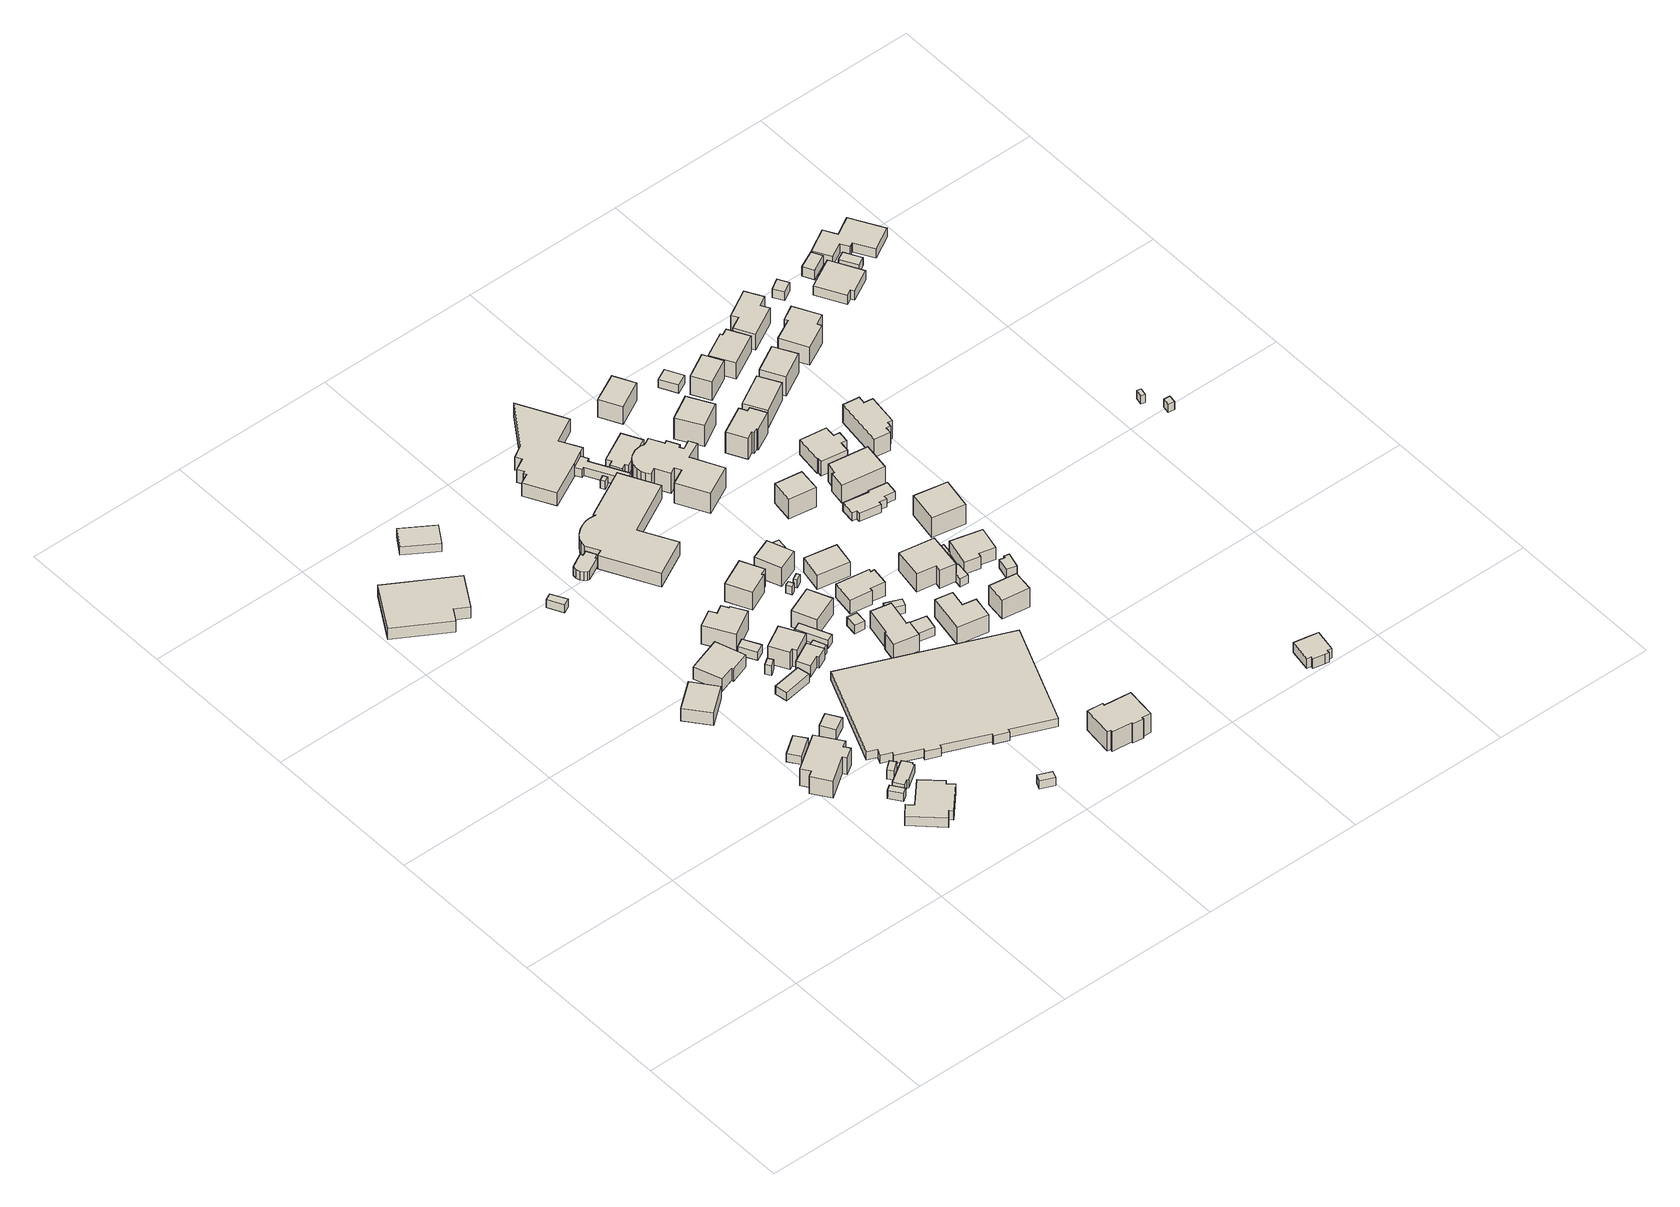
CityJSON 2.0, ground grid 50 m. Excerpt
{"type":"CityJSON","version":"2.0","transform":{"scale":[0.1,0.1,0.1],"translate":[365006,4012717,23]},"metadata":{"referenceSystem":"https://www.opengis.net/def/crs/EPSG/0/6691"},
"CityObjects":{
"building1":{"type":"Building","attributes":{"枝番":1,"利根川水系渡良瀬川洪水浸水想定区域（想定最大規模）.規模":"L2","利根川水系渡良瀬川洪水浸水想定区域（想定最大規模）.浸水ランク":"2","利根川水系渡良瀬川洪水浸水想定区域（想定最大規模）.浸水深":0.5,"usage":"451","measuredHeight":6.1,"BuildingDetails.prefecture":"10","BuildingDetails.city":"10207","BuildingDetails.surveyYear":2016},"geometry":[{"type":"Solid","lod":"1","boundaries":[[[[0,1,2,3,4,5]],[[4,6,7,5]],[[3,8,6,4]],[[2,9,8,3]],[[1,10,9,2]],[[0,11,10,1]],[[5,7,11,0]],[[6,8,9,10,11,7]]]]}]},
"building2":{"type":"Building","attributes":{"枝番":1,"usage":"411","measuredHeight":7.8,"BuildingDetails.prefecture":"10","BuildingDetails.city":"10207","BuildingDetails.surveyYear":2016},"geometry":[{"type":"Solid","lod":"1","boundaries":[[[[12,13,14,15,16,17,18,19,20,21]],[[20,22,23,21]],[[19,24,22,20]],[[18,25,24,19]],[[17,26,25,18]],[[16,27,26,17]],[[15,28,27,16]],[[14,29,28,15]],[[13,30,29,14]],[[12,31,30,13]],[[21,23,31,12]],[[22,24,25,26,27,28,29,30,31,23]]]]}]},
"building3":{"type":"Building","attributes":{"枝番":1,"usage":"411","BuildingDetails.prefecture":"10","BuildingDetails.city":"10207","BuildingDetails.surveyYear":2016},"geometry":[{"type":"Solid","lod":"1","boundaries":[[[[32,33,34,35]],[[34,36,37,35]],[[33,38,36,34]],[[32,39,38,33]],[[35,37,39,32]],[[36,38,39,37]]]]}]},
"building4":{"type":"Building","attributes":{"枝番":1,"usage":"411","measuredHeight":6.7,"BuildingDetails.prefecture":"10","BuildingDetails.city":"10207","BuildingDetails.surveyYear":2016},"geometry":[{"type":"Solid","lod":"1","boundaries":[[[[40,41,42,43]],[[42,44,45,43]],[[41,46,44,42]],[[40,47,46,41]],[[43,45,47,40]],[[44,46,47,45]]]]}]},
"building5":{"type":"Building","attributes":{"枝番":1,"BuildingDetails.prefecture":"10","BuildingDetails.city":"10207"},"geometry":[{"type":"Solid","lod":"1","boundaries":[[[[48,49,50,51]],[[50,52,53,51]],[[49,54,52,50]],[[48,55,54,49]],[[51,53,55,48]],[[52,54,55,53]]]]}]},
"building6":{"type":"Building","attributes":{"枝番":1,"usage":"411","measuredHeight":4.8,"BuildingDetails.prefecture":"10","BuildingDetails.city":"10207","BuildingDetails.surveyYear":2016},"geometry":[{"type":"Solid","lod":"1","boundaries":[[[[56,57,58,59,60,61,62,63,64,65]],[[64,66,67,65]],[[63,68,66,64]],[[62,69,68,63]],[[61,70,69,62]],[[60,71,70,61]],[[59,72,71,60]],[[58,73,72,59]],[[57,74,73,58]],[[56,75,74,57]],[[65,67,75,56]],[[66,68,69,70,71,72,73,74,75,67]]]]}]},
"building7":{"type":"Building","attributes":{"枝番":1,"measuredHeight":3.7,"BuildingDetails.prefecture":"10","BuildingDetails.city":"10207"},"geometry":[{"type":"Solid","lod":"1","boundaries":[[[[76,77,78,79,80,81,82,83]],[[82,84,85,83]],[[81,86,84,82]],[[80,87,86,81]],[[79,88,87,80]],[[78,89,88,79]],[[77,90,89,78]],[[76,91,90,77]],[[83,85,91,76]],[[84,86,87,88,89,90,91,85]]]]}]},
"building8":{"type":"Building","attributes":{"枝番":1,"measuredHeight":3.4,"BuildingDetails.prefecture":"10","BuildingDetails.city":"10207"},"geometry":[{"type":"Solid","lod":"1","boundaries":[[[[92,93,94,95]],[[94,96,97,95]],[[93,98,96,94]],[[92,99,98,93]],[[95,97,99,92]],[[96,98,99,97]]]]}]},
"building9":{"type":"Building","attributes":{"枝番":1,"usage":"422","BuildingDetails.prefecture":"10","BuildingDetails.city":"10207","BuildingDetails.surveyYear":2016},"geometry":[{"type":"Solid","lod":"1","boundaries":[[[[100,101,102,103]],[[102,104,105,103]],[[101,106,104,102]],[[100,107,106,101]],[[103,105,107,100]],[[104,106,107,105]]]]}]},
"building10":{"type":"Building","attributes":{"枝番":1,"利根川水系渡良瀬川洪水浸水想定区域（想定最大規模）.規模":"L2","利根川水系渡良瀬川洪水浸水想定区域（想定最大規模）.浸水ランク":"1","利根川水系渡良瀬川洪水浸水想定区域（想定最大規模）.浸水深":0.2,"measuredHeight":3.6,"BuildingDetails.prefecture":"10","BuildingDetails.city":"10207"},"geometry":[{"type":"Solid","lod":"1","boundaries":[[[[108,109,110,111]],[[110,112,113,111]],[[109,114,112,110]],[[108,115,114,109]],[[111,113,115,108]],[[112,114,115,113]]]]}]},
"building11":{"type":"Building","attributes":{"枝番":1,"usage":"411","measuredHeight":5.2,"BuildingDetails.prefecture":"10","BuildingDetails.city":"10207","BuildingDetails.surveyYear":2016},"geometry":[{"type":"Solid","lod":"1","boundaries":[[[[116,117,118,119]],[[118,120,121,119]],[[117,122,120,118]],[[116,123,122,117]],[[119,121,123,116]],[[120,122,123,121]]]]}]},
"building12":{"type":"Building","attributes":{"枝番":1,"usage":"411","measuredHeight":5.4,"BuildingDetails.prefecture":"10","BuildingDetails.city":"10207","BuildingDetails.surveyYear":2016},"geometry":[{"type":"Solid","lod":"1","boundaries":[[[[124,125,126,127,128,129]],[[128,130,131,129]],[[127,132,130,128]],[[126,133,132,127]],[[125,134,133,126]],[[124,135,134,125]],[[129,131,135,124]],[[130,132,133,134,135,131]]]]}]},
"building13":{"type":"Building","attributes":{"枝番":1,"usage":"411","measuredHeight":3.6,"BuildingDetails.prefecture":"10","BuildingDetails.city":"10207","BuildingDetails.surveyYear":2016},"geometry":[{"type":"Solid","lod":"1","boundaries":[[[[136,137,138,139]],[[138,140,141,139]],[[137,142,140,138]],[[136,143,142,137]],[[139,141,143,136]],[[140,142,143,141]]]]}]},
"building14":{"type":"Building","attributes":{"枝番":1,"measuredHeight":4.2,"BuildingDetails.prefecture":"10","BuildingDetails.city":"10207"},"geometry":[{"type":"Solid","lod":"1","boundaries":[[[[144,145,146,147]],[[146,148,149,147]],[[145,150,148,146]],[[144,151,150,145]],[[147,149,151,144]],[[148,150,151,149]]]]}]},
"building15":{"type":"Building","attributes":{"枝番":1,"measuredHeight":6.1,"BuildingDetails.prefecture":"10","BuildingDetails.city":"10207"},"geometry":[{"type":"Solid","lod":"1","boundaries":[[[[152,153,154,155]],[[154,156,157,155]],[[153,158,156,154]],[[152,159,158,153]],[[155,157,159,152]],[[156,158,159,157]]]]}]},
"building16":{"type":"Building","attributes":{"枝番":1,"usage":"411","measuredHeight":7.4,"BuildingDetails.prefecture":"10","BuildingDetails.city":"10207","BuildingDetails.surveyYear":2016},"geometry":[{"type":"Solid","lod":"1","boundaries":[[[[160,161,162,163,164,165,166,167]],[[166,168,169,167]],[[165,170,168,166]],[[164,171,170,165]],[[163,172,171,164]],[[162,173,172,163]],[[161,174,173,162]],[[160,175,174,161]],[[167,169,175,160]],[[168,170,171,172,173,174,175,169]]]]}]},
"building17":{"type":"Building","attributes":{"枝番":1,"usage":"422","measuredHeight":3.5,"BuildingDetails.prefecture":"10","BuildingDetails.city":"10207","BuildingDetails.surveyYear":2016},"geometry":[{"type":"Solid","lod":"1","boundaries":[[[[176,177,178,179,180,181,182,183,184,185,186,187]],[[186,188,189,187]],[[185,190,188,186]],[[184,191,190,185]],[[183,192,191,184]],[[182,193,192,183]],[[181,194,193,182]],[[180,195,194,181]],[[179,196,195,180]],[[178,197,196,179]],[[177,198,197,178]],[[176,199,198,177]],[[187,189,199,176]],[[188,190,191,192,193,194,195,196,197,198,199,189]]]]}]},
"building18":{"type":"Building","attributes":{"枝番":1,"BuildingDetails.prefecture":"10","BuildingDetails.city":"10207"},"geometry":[{"type":"Solid","lod":"1","boundaries":[[[[200,201,202,203]],[[202,204,205,203]],[[201,206,204,202]],[[200,207,206,201]],[[203,205,207,200]],[[204,206,207,205]]]]}]},
"building19":{"type":"Building","attributes":{"枝番":1,"usage":"411","measuredHeight":7.6,"BuildingDetails.prefecture":"10","BuildingDetails.city":"10207","BuildingDetails.surveyYear":2016},"geometry":[{"type":"Solid","lod":"1","boundaries":[[[[208,209,210,211,212,213]],[[212,214,215,213]],[[211,216,214,212]],[[210,217,216,211]],[[209,218,217,210]],[[208,219,218,209]],[[213,215,219,208]],[[214,216,217,218,219,215]]]]}]},
"building20":{"type":"Building","attributes":{"枝番":1,"usage":"411","measuredHeight":4.5,"BuildingDetails.prefecture":"10","BuildingDetails.city":"10207","BuildingDetails.surveyYear":2016},"geometry":[{"type":"Solid","lod":"1","boundaries":[[[[220,221,222,223,224,225]],[[224,226,227,225]],[[223,228,226,224]],[[222,229,228,223]],[[221,230,229,222]],[[220,231,230,221]],[[225,227,231,220]],[[226,228,229,230,231,227]]]]}]},
"building21":{"type":"Building","attributes":{"枝番":1,"usage":"411","measuredHeight":3.3,"BuildingDetails.prefecture":"10","BuildingDetails.city":"10207","BuildingDetails.surveyYear":2016},"geometry":[{"type":"Solid","lod":"1","boundaries":[[[[232,233,234,235]],[[234,236,237,235]],[[233,238,236,234]],[[232,239,238,233]],[[235,237,239,232]],[[236,238,239,237]]]]}]},
"building22":{"type":"Building","attributes":{"枝番":1,"BuildingDetails.prefecture":"10","BuildingDetails.city":"10207"},"geometry":[{"type":"Solid","lod":"1","boundaries":[[[[240,241,242,243]],[[242,244,245,243]],[[241,246,244,242]],[[240,247,246,241]],[[243,245,247,240]],[[244,246,247,245]]]]}]},
"building23":{"type":"Building","attributes":{"枝番":1,"BuildingDetails.prefecture":"10","BuildingDetails.city":"10207"},"geometry":[{"type":"Solid","lod":"1","boundaries":[[[[248,249,250,251,252,253,254,255,256,257,258,259,260,261,262,263]],[[262,264,265,263]],[[261,266,264,262]],[[260,267,266,261]],[[259,268,267,260]],[[258,269,268,259]],[[257,270,269,258]],[[256,271,270,257]],[[255,272,271,256]],[[254,273,272,255]],[[253,274,273,254]],[[252,275,274,253]],[[251,276,275,252]],[[250,277,276,251]],[[249,278,277,250]],[[248,279,278,249]],[[263,265,279,248]],[[264,266,267,268,269,270,271,272,273,274,275,276,277,278,279,265]]]]}]},
"building24":{"type":"Building","attributes":{"枝番":1,"usage":"411","measuredHeight":7.7,"BuildingDetails.prefecture":"10","BuildingDetails.city":"10207","BuildingDetails.surveyYear":2016},"geometry":[{"type":"Solid","lod":"1","boundaries":[[[[280,281,282,283,284,285]],[[284,286,287,285]],[[283,288,286,284]],[[282,289,288,283]],[[281,290,289,282]],[[280,291,290,281]],[[285,287,291,280]],[[286,288,289,290,291,287]]]]}]},
"building25":{"type":"Building","attributes":{"枝番":1,"usage":"422","measuredHeight":5.8,"BuildingDetails.prefecture":"10","BuildingDetails.city":"10207","BuildingDetails.surveyYear":2016},"geometry":[{"type":"Solid","lod":"1","boundaries":[[[[292,293,294,295,296,297,298,299,300,301,302,303,304,305,306,307,308]],[[307,309,310,308]],[[306,311,309,307]],[[305,312,311,306]],[[304,313,312,305]],[[303,314,313,304]],[[302,315,314,303]],[[301,316,315,302]],[[300,317,316,301]],[[299,318,317,300]],[[298,319,318,299]],[[297,320,319,298]],[[296,321,320,297]],[[295,322,321,296]],[[294,323,322,295]],[[293,324,323,294]],[[292,325,324,293]],[[308,310,325,292]],[[309,311,312,313,314,315,316,317,318,319,320,321,322,323,324,325,310]]]]}]},
"building26":{"type":"Building","attributes":{"枝番":1,"usage":"411","measuredHeight":7,"BuildingDetails.prefecture":"10","BuildingDetails.city":"10207","BuildingDetails.surveyYear":2016},"geometry":[{"type":"Solid","lod":"1","boundaries":[[[[326,327,328,329]],[[328,330,331,329]],[[327,332,330,328]],[[326,333,332,327]],[[329,331,333,326]],[[330,332,333,331]]]]}]},
"building27":{"type":"Building","attributes":{"枝番":1,"measuredHeight":3.6,"BuildingDetails.prefecture":"10","BuildingDetails.city":"10207"},"geometry":[{"type":"Solid","lod":"1","boundaries":[[[[334,335,336,337]],[[336,338,339,337]],[[335,340,338,336]],[[334,341,340,335]],[[337,339,341,334]],[[338,340,341,339]]]]}]},
"building28":{"type":"Building","attributes":{"枝番":1,"BuildingDetails.prefecture":"10","BuildingDetails.city":"10207"},"geometry":[{"type":"Solid","lod":"1","boundaries":[[[[342,343,344,345]],[[344,346,347,345]],[[343,348,346,344]],[[342,349,348,343]],[[345,347,349,342]],[[346,348,349,347]]]]}]},
"building29":{"type":"Building","attributes":{"枝番":1,"usage":"411","measuredHeight":7,"BuildingDetails.prefecture":"10","BuildingDetails.city":"10207","BuildingDetails.surveyYear":2016},"geometry":[{"type":"Solid","lod":"1","boundaries":[[[[350,351,352,353,354,355,356,357]],[[356,358,359,357]],[[355,360,358,356]],[[354,361,360,355]],[[353,362,361,354]],[[352,363,362,353]],[[351,364,363,352]],[[350,365,364,351]],[[357,359,365,350]],[[358,360,361,362,363,364,365,359]]]]}]},
"building30":{"type":"Building","attributes":{"枝番":1,"BuildingDetails.prefecture":"10","BuildingDetails.city":"10207"},"geometry":[{"type":"Solid","lod":"1","boundaries":[[[[366,367,368,369]],[[368,370,371,369]],[[367,372,370,368]],[[366,373,372,367]],[[369,371,373,366]],[[370,372,373,371]]]]}]},
"building31":{"type":"Building","attributes":{"枝番":1,"usage":"411","measuredHeight":7.6,"BuildingDetails.prefecture":"10","BuildingDetails.city":"10207","BuildingDetails.surveyYear":2016},"geometry":[{"type":"Solid","lod":"1","boundaries":[[[[374,375,376,377]],[[376,378,379,377]],[[375,380,378,376]],[[374,381,380,375]],[[377,379,381,374]],[[378,380,381,379]]]]}]},
"building32":{"type":"Building","attributes":{"枝番":1,"usage":"411","measuredHeight":8.5,"BuildingDetails.prefecture":"10","BuildingDetails.city":"10207","BuildingDetails.surveyYear":2016},"geometry":[{"type":"Solid","lod":"1","boundaries":[[[[382,383,384,385,386,387,388,389,390,391,392,393]],[[392,394,395,393]],[[391,396,394,392]],[[390,397,396,391]],[[389,398,397,390]],[[388,399,398,389]],[[387,400,399,388]],[[386,401,400,387]],[[385,402,401,386]],[[384,403,402,385]],[[383,404,403,384]],[[382,405,404,383]],[[393,395,405,382]],[[394,396,397,398,399,400,401,402,403,404,405,395]]]]}]},
"building33":{"type":"Building","attributes":{"枝番":1,"usage":"422","measuredHeight":6.5,"BuildingDetails.prefecture":"10","BuildingDetails.city":"10207","BuildingDetails.surveyYear":2016},"geometry":[{"type":"Solid","lod":"1","boundaries":[[[[406,407,408,409,410,411,412,413,414,415,416,417,418,419,420]],[[419,421,422,420]],[[418,423,421,419]],[[417,424,423,418]],[[416,425,424,417]],[[415,426,425,416]],[[414,427,426,415]],[[413,428,427,414]],[[412,429,428,413]],[[411,430,429,412]],[[410,431,430,411]],[[409,432,431,410]],[[408,433,432,409]],[[407,434,433,408]],[[406,435,434,407]],[[420,422,435,406]],[[421,423,424,425,426,427,428,429,430,431,432,433,434,435,422]]]]}]},
"building34":{"type":"Building","attributes":{"枝番":1,"BuildingDetails.prefecture":"10","BuildingDetails.city":"10207"},"geometry":[{"type":"Solid","lod":"1","boundaries":[[[[436,437,438,439]],[[438,440,441,439]],[[437,442,440,438]],[[436,443,442,437]],[[439,441,443,436]],[[440,442,443,441]]]]}]},
"building35":{"type":"Building","attributes":{"枝番":1,"BuildingDetails.prefecture":"10","BuildingDetails.city":"10207"},"geometry":[{"type":"Solid","lod":"1","boundaries":[[[[444,445,446,447]],[[446,448,449,447]],[[445,450,448,446]],[[444,451,450,445]],[[447,449,451,444]],[[448,450,451,449]]]]}]},
"building36":{"type":"Building","attributes":{"枝番":1,"measuredHeight":4,"BuildingDetails.prefecture":"10","BuildingDetails.city":"10207"},"geometry":[{"type":"Solid","lod":"1","boundaries":[[[[452,453,454,455,456,457,458,459]],[[458,460,461,459]],[[457,462,460,458]],[[456,463,462,457]],[[455,464,463,456]],[[454,465,464,455]],[[453,466,465,454]],[[452,467,466,453]],[[459,461,467,452]],[[460,462,463,464,465,466,467,461]]]]}]},
"building37":{"type":"Building","attributes":{"枝番":1,"usage":"411","measuredHeight":6.8,"BuildingDetails.prefecture":"10","BuildingDetails.city":"10207","BuildingDetails.surveyYear":2016},"geometry":[{"type":"Solid","lod":"1","boundaries":[[[[468,469,470,471,472,473,474,475]],[[474,476,477,475]],[[473,478,476,474]],[[472,479,478,473]],[[471,480,479,472]],[[470,481,480,471]],[[469,482,481,470]],[[468,483,482,469]],[[475,477,483,468]],[[476,478,479,480,481,482,483,477]]]]}]},
"building38":{"type":"Building","attributes":{"枝番":1,"BuildingDetails.prefecture":"10","BuildingDetails.city":"10207"},"geometry":[{"type":"Solid","lod":"1","boundaries":[[[[484,485,486,487]],[[486,488,489,487]],[[485,490,488,486]],[[484,491,490,485]],[[487,489,491,484]],[[488,490,491,489]]]]}]},
"building39":{"type":"Building","attributes":{"枝番":1,"BuildingDetails.prefecture":"10","BuildingDetails.city":"10207"},"geometry":[{"type":"Solid","lod":"1","boundaries":[[[[492,493,494,495]],[[494,496,497,495]],[[493,498,496,494]],[[492,499,498,493]],[[495,497,499,492]],[[496,498,499,497]]]]}]},
"building40":{"type":"Building","attributes":{"枝番":1,"usage":"411","measuredHeight":6.1,"BuildingDetails.prefecture":"10","BuildingDetails.city":"10207","BuildingDetails.surveyYear":2016},"geometry":[{"type":"Solid","lod":"1","boundaries":[[[[500,501,502,503]],[[502,504,505,503]],[[501,506,504,502]],[[500,507,506,501]],[[503,505,507,500]],[[504,506,507,505]]]]}]},
"building41":{"type":"Building","attributes":{"枝番":1,"usage":"411","measuredHeight":7.6,"BuildingDetails.prefecture":"10","BuildingDetails.city":"10207","BuildingDetails.surveyYear":2016},"geometry":[{"type":"Solid","lod":"1","boundaries":[[[[508,509,510,511,512,513]],[[512,514,515,513]],[[511,516,514,512]],[[510,517,516,511]],[[509,518,517,510]],[[508,519,518,509]],[[513,515,519,508]],[[514,516,517,518,519,515]]]]}]},
"building42":{"type":"Building","attributes":{"枝番":1,"usage":"413","measuredHeight":8,"BuildingDetails.prefecture":"10","BuildingDetails.city":"10207","BuildingDetails.surveyYear":2016},"geometry":[{"type":"Solid","lod":"1","boundaries":[[[[520,521,522,523,524,525,526,527,528,529,530,531,532,533,534,535,536,537,538,539,540,541,542,543,544,545]],[[544,546,547,545]],[[543,548,546,544]],[[542,549,548,543]],[[541,550,549,542]],[[540,551,550,541]],[[539,552,551,540]],[[538,553,552,539]],[[537,554,553,538]],[[536,555,554,537]],[[535,556,555,536]],[[534,557,556,535]],[[533,558,557,534]],[[532,559,558,533]],[[531,560,559,532]],[[530,561,560,531]],[[529,562,561,530]],[[528,563,562,529]],[[527,564,563,528]],[[526,565,564,527]],[[525,566,565,526]],[[524,567,566,525]],[[523,568,567,524]],[[522,569,568,523]],[[521,570,569,522]],[[520,571,570,521]],[[545,547,571,520]],[[546,548,549,550,551,552,553,554,555,556,557,558,559,560,561,562,563,564,565,566,567,568,569,570,571,547]]]]}]},
"building43":{"type":"Building","attributes":{"枝番":1,"measuredHeight":3.6,"BuildingDetails.prefecture":"10","BuildingDetails.city":"10207"},"geometry":[{"type":"Solid","lod":"1","boundaries":[[[[572,573,574,575,576,577,578,579]],[[578,580,581,579]],[[577,582,580,578]],[[576,583,582,577]],[[575,584,583,576]],[[574,585,584,575]],[[573,586,585,574]],[[572,587,586,573]],[[579,581,587,572]],[[580,582,583,584,585,586,587,581]]]]}]},
"building44":{"type":"Building","attributes":{"枝番":1,"usage":"411","measuredHeight":7.6,"BuildingDetails.prefecture":"10","BuildingDetails.city":"10207","BuildingDetails.surveyYear":2016},"geometry":[{"type":"Solid","lod":"1","boundaries":[[[[588,589,590,591,592,593,594]],[[593,595,596,594]],[[592,597,595,593]],[[591,598,597,592]],[[590,599,598,591]],[[589,600,599,590]],[[588,601,600,589]],[[594,596,601,588]],[[595,597,598,599,600,601,596]]]]}]},
"building45":{"type":"Building","attributes":{"枝番":1,"usage":"411","measuredHeight":7.7,"BuildingDetails.prefecture":"10","BuildingDetails.city":"10207","BuildingDetails.surveyYear":2016},"geometry":[{"type":"Solid","lod":"1","boundaries":[[[[602,603,604,605]],[[604,606,607,605]],[[603,608,606,604]],[[602,609,608,603]],[[605,607,609,602]],[[606,608,609,607]]]]}]},
"building46":{"type":"Building","attributes":{"枝番":1,"usage":"411","measuredHeight":7.9,"BuildingDetails.prefecture":"10","BuildingDetails.city":"10207","BuildingDetails.surveyYear":2016},"geometry":[{"type":"Solid","lod":"1","boundaries":[[[[610,611,612,613]],[[612,614,615,613]],[[611,616,614,612]],[[610,617,616,611]],[[613,615,617,610]],[[614,616,617,615]]]]}]},
"building47":{"type":"Building","attributes":{"枝番":1,"measuredHeight":4.5,"BuildingDetails.prefecture":"10","BuildingDetails.city":"10207"},"geometry":[{"type":"Solid","lod":"1","boundaries":[[[[618,619,620,621,622,623]],[[622,624,625,623]],[[621,626,624,622]],[[620,627,626,621]],[[619,628,627,620]],[[618,629,628,619]],[[623,625,629,618]],[[624,626,627,628,629,625]]]]}]},
"building48":{"type":"Building","attributes":{"枝番":1,"usage":"411","measuredHeight":7.4,"BuildingDetails.prefecture":"10","BuildingDetails.city":"10207","BuildingDetails.surveyYear":2016},"geometry":[{"type":"Solid","lod":"1","boundaries":[[[[630,631,632,633]],[[632,634,635,633]],[[631,636,634,632]],[[630,637,636,631]],[[633,635,637,630]],[[634,636,637,635]]]]}]},
"building49":{"type":"Building","attributes":{"枝番":1,"BuildingDetails.prefecture":"10","BuildingDetails.city":"10207"},"geometry":[{"type":"Solid","lod":"1","boundaries":[[[[638,639,640,641]],[[640,642,643,641]],[[639,644,642,640]],[[638,645,644,639]],[[641,643,645,638]],[[642,644,645,643]]]]}]},
"building50":{"type":"Building","attributes":{"枝番":1,"usage":"411","measuredHeight":8.7,"BuildingDetails.prefecture":"10","BuildingDetails.city":"10207","BuildingDetails.surveyYear":2016},"geometry":[{"type":"Solid","lod":"1","boundaries":[[[[646,647,648,649]],[[648,650,651,649]],[[647,652,650,648]],[[646,653,652,647]],[[649,651,653,646]],[[650,652,653,651]]]]}]},
"building51":{"type":"Building","attributes":{"枝番":1,"usage":"411","measuredHeight":4.9,"BuildingDetails.prefecture":"10","BuildingDetails.city":"10207","BuildingDetails.surveyYear":2016},"geometry":[{"type":"Solid","lod":"1","boundaries":[[[[654,655,656,657,658,659]],[[658,660,661,659]],[[657,662,660,658]],[[656,663,662,657]],[[655,664,663,656]],[[654,665,664,655]],[[659,661,665,654]],[[660,662,663,664,665,661]]]]}]},
"building52":{"type":"Building","attributes":{"枝番":1,"measuredHeight":3.1,"BuildingDetails.prefecture":"10","BuildingDetails.city":"10207"},"geometry":[{"type":"Solid","lod":"1","boundaries":[[[[666,667,668,669,670,671,672,673,674,675,676,677]],[[676,678,679,677]],[[675,680,678,676]],[[674,681,680,675]],[[673,682,681,674]],[[672,683,682,673]],[[671,684,683,672]],[[670,685,684,671]],[[669,686,685,670]],[[668,687,686,669]],[[667,688,687,668]],[[666,689,688,667]],[[677,679,689,666]],[[678,680,681,682,683,684,685,686,687,688,689,679]]]]}]},
"building53":{"type":"Building","attributes":{"枝番":1,"usage":"411","measuredHeight":3.3,"BuildingDetails.prefecture":"10","BuildingDetails.city":"10207","BuildingDetails.surveyYear":2016},"geometry":[{"type":"Solid","lod":"1","boundaries":[[[[690,691,692,693,694,695]],[[694,696,697,695]],[[693,698,696,694]],[[692,699,698,693]],[[691,700,699,692]],[[690,701,700,691]],[[695,697,701,690]],[[696,698,699,700,701,697]]]]}]},
"building54":{"type":"Building","attributes":{"枝番":1,"usage":"411","measuredHeight":9.3,"BuildingDetails.prefecture":"10","BuildingDetails.city":"10207","BuildingDetails.surveyYear":2016},"geometry":[{"type":"Solid","lod":"1","boundaries":[[[[702,703,704,705,706,707,708,709,710,711]],[[710,712,713,711]],[[709,714,712,710]],[[708,715,714,709]],[[707,716,715,708]],[[706,717,716,707]],[[705,718,717,706]],[[704,719,718,705]],[[703,720,719,704]],[[702,721,720,703]],[[711,713,721,702]],[[712,714,715,716,717,718,719,720,721,713]]]]}]},
"building55":{"type":"Building","attributes":{"枝番":1,"usage":"411","measuredHeight":7.5,"BuildingDetails.prefecture":"10","BuildingDetails.city":"10207","BuildingDetails.surveyYear":2016},"geometry":[{"type":"Solid","lod":"1","boundaries":[[[[722,723,724,725,726,727]],[[726,728,729,727]],[[725,730,728,726]],[[724,731,730,725]],[[723,732,731,724]],[[722,733,732,723]],[[727,729,733,722]],[[728,730,731,732,733,729]]]]}]},
"building56":{"type":"Building","attributes":{"枝番":1,"usage":"411","measuredHeight":8.3,"BuildingDetails.prefecture":"10","BuildingDetails.city":"10207","BuildingDetails.surveyYear":2016},"geometry":[{"type":"Solid","lod":"1","boundaries":[[[[734,735,736,737]],[[736,738,739,737]],[[735,740,738,736]],[[734,741,740,735]],[[737,739,741,734]],[[738,740,741,739]]]]}]},
"building57":{"type":"Building","attributes":{"枝番":1,"usage":"411","measuredHeight":7.3,"BuildingDetails.prefecture":"10","BuildingDetails.city":"10207","BuildingDetails.surveyYear":2016},"geometry":[{"type":"Solid","lod":"1","boundaries":[[[[742,743,744,745,746,747,748,749,750,751]],[[750,752,753,751]],[[749,754,752,750]],[[748,755,754,749]],[[747,756,755,748]],[[746,757,756,747]],[[745,758,757,746]],[[744,759,758,745]],[[743,760,759,744]],[[742,761,760,743]],[[751,753,761,742]],[[752,754,755,756,757,758,759,760,761,753]]]]}]},
"building58":{"type":"Building","attributes":{"枝番":1,"BuildingDetails.prefecture":"10","BuildingDetails.city":"10207"},"geometry":[{"type":"Solid","lod":"1","boundaries":[[[[762,763,764,765]],[[764,766,767,765]],[[763,768,766,764]],[[762,769,768,763]],[[765,767,769,762]],[[766,768,769,767]]]]}]},
"building59":{"type":"Building","attributes":{"枝番":1,"usage":"411","measuredHeight":7.6,"BuildingDetails.prefecture":"10","BuildingDetails.city":"10207","BuildingDetails.surveyYear":2016},"geometry":[{"type":"Solid","lod":"1","boundaries":[[[[770,771,772,773]],[[772,774,775,773]],[[771,776,774,772]],[[770,777,776,771]],[[773,775,777,770]],[[774,776,777,775]]]]}]},
"building60":{"type":"Building","attributes":{"枝番":1,"usage":"411","measuredHeight":7.2,"BuildingDetails.prefecture":"10","BuildingDetails.city":"10207","BuildingDetails.surveyYear":2016},"geometry":[{"type":"Solid","lod":"1","boundaries":[[[[778,779,780,781]],[[780,782,783,781]],[[779,784,782,780]],[[778,785,784,779]],[[781,783,785,778]],[[782,784,785,783]]]]}]},
"building61":{"type":"Building","attributes":{"枝番":1,"BuildingDetails.prefecture":"10","BuildingDetails.city":"10207"},"geometry":[{"type":"Solid","lod":"1","boundaries":[[[[786,787,788,789]],[[788,790,791,789]],[[787,792,790,788]],[[786,793,792,787]],[[789,791,793,786]],[[790,792,793,791]]]]}]},
"building62":{"type":"Building","attributes":{"枝番":1,"usage":"411","measuredHeight":4.1,"BuildingDetails.prefecture":"10","BuildingDetails.city":"10207","BuildingDetails.surveyYear":2016},"geometry":[{"type":"Solid","lod":"1","boundaries":[[[[794,795,796,797,798,799,800,801,802,803]],[[802,804,805,803]],[[801,806,804,802]],[[800,807,806,801]],[[799,808,807,800]],[[798,809,808,799]],[[797,810,809,798]],[[796,811,810,797]],[[795,812,811,796]],[[794,813,812,795]],[[803,805,813,794]],[[804,806,807,808,809,810,811,812,813,805]]]]}]},
"building63":{"type":"Building","attributes":{"枝番":1,"usage":"411","measuredHeight":8.4,"BuildingDetails.prefecture":"10","BuildingDetails.city":"10207","BuildingDetails.surveyYear":2016},"geometry":[{"type":"Solid","lod":"1","boundaries":[[[[814,815,816,817,818,819,820,821,822,823]],[[822,824,825,823]],[[821,826,824,822]],[[820,827,826,821]],[[819,828,827,820]],[[818,829,828,819]],[[817,830,829,818]],[[816,831,830,817]],[[815,832,831,816]],[[814,833,832,815]],[[823,825,833,814]],[[824,826,827,828,829,830,831,832,833,825]]]]}]},
"building64":{"type":"Building","attributes":{"枝番":1,"usage":"411","measuredHeight":7.1,"BuildingDetails.prefecture":"10","BuildingDetails.city":"10207","BuildingDetails.surveyYear":2016},"geometry":[{"type":"Solid","lod":"1","boundaries":[[[[834,835,836,837,838,839]],[[838,840,841,839]],[[837,842,840,838]],[[836,843,842,837]],[[835,844,843,836]],[[834,845,844,835]],[[839,841,845,834]],[[840,842,843,844,845,841]]]]}]},
"building65":{"type":"Building","attributes":{"枝番":1,"usage":"411","measuredHeight":8.3,"BuildingDetails.prefecture":"10","BuildingDetails.city":"10207","BuildingDetails.surveyYear":2016},"geometry":[{"type":"Solid","lod":"1","boundaries":[[[[846,847,848,849]],[[848,850,851,849]],[[847,852,850,848]],[[846,853,852,847]],[[849,851,853,846]],[[850,852,853,851]]]]}]},
"building66":{"type":"Building","attributes":{"枝番":1,"usage":"411","measuredHeight":8.4,"BuildingDetails.prefecture":"10","BuildingDetails.city":"10207","BuildingDetails.surveyYear":2016},"geometry":[{"type":"Solid","lod":"1","boundaries":[[[[854,855,856,857,858,859,860,861]],[[860,862,863,861]],[[859,864,862,860]],[[858,865,864,859]],[[857,866,865,858]],[[856,867,866,857]],[[855,868,867,856]],[[854,869,868,855]],[[861,863,869,854]],[[862,864,865,866,867,868,869,863]]]]}]},
"building67":{"type":"Building","attributes":{"枝番":1,"usage":"411","measuredHeight":7.8,"BuildingDetails.prefecture":"10","BuildingDetails.city":"10207","BuildingDetails.surveyYear":2016},"geometry":[{"type":"Solid","lod":"1","boundaries":[[[[870,871,872,873,874,875,876,877]],[[876,878,879,877]],[[875,880,878,876]],[[874,881,880,875]],[[873,882,881,874]],[[872,883,882,873]],[[871,884,883,872]],[[870,885,884,871]],[[877,879,885,870]],[[878,880,881,882,883,884,885,879]]]]}]},
"building68":{"type":"Building","attributes":{"枝番":1,"利根川水系渡良瀬川洪水浸水想定区域（想定最大規模）.規模":"L2","利根川水系渡良瀬川洪水浸水想定区域（想定最大規模）.浸水ランク":"1","利根川水系渡良瀬川洪水浸水想定区域（想定最大規模）.浸水深":0.15,"usage":"411","measuredHeight":3.4,"BuildingDetails.prefecture":"10","BuildingDetails.city":"10207","BuildingDetails.surveyYear":2016},"geometry":[{"type":"Solid","lod":"1","boundaries":[[[[886,887,888,889]],[[888,890,891,889]],[[887,892,890,888]],[[886,893,892,887]],[[889,891,893,886]],[[890,892,893,891]]]]}]},
"building69":{"type":"Building","attributes":{"枝番":1,"利根川水系渡良瀬川洪水浸水想定区域（想定最大規模）.規模":"L2","利根川水系渡良瀬川洪水浸水想定区域（想定最大規模）.浸水ランク":"1","利根川水系渡良瀬川洪水浸水想定区域（想定最大規模）.浸水深":0.02,"usage":"411","measuredHeight":3.6,"BuildingDetails.prefecture":"10","BuildingDetails.city":"10207","BuildingDetails.surveyYear":2016},"geometry":[{"type":"Solid","lod":"1","boundaries":[[[[894,895,896,897,898,899]],[[898,900,901,899]],[[897,902,900,898]],[[896,903,902,897]],[[895,904,903,896]],[[894,905,904,895]],[[899,901,905,894]],[[900,902,903,904,905,901]]]]}]},
"building70":{"type":"Building","attributes":{"枝番":1,"利根川水系渡良瀬川洪水浸水想定区域（想定最大規模）.規模":"L2","利根川水系渡良瀬川洪水浸水想定区域（想定最大規模）.浸水ランク":"1","利根川水系渡良瀬川洪水浸水想定区域（想定最大規模）.浸水深":0.05,"usage":"411","measuredHeight":3.6,"BuildingDetails.prefecture":"10","BuildingDetails.city":"10207","BuildingDetails.surveyYear":2016},"geometry":[{"type":"Solid","lod":"1","boundaries":[[[[906,907,908,909]],[[908,910,911,909]],[[907,912,910,908]],[[906,913,912,907]],[[909,911,913,906]],[[910,912,913,911]]]]}]},
"building71":{"type":"Building","attributes":{"枝番":1,"利根川水系渡良瀬川洪水浸水想定区域（想定最大規模）.規模":"L2","BuildingDetails.prefecture":"10","BuildingDetails.city":"10207"},"geometry":[{"type":"Solid","lod":"1","boundaries":[[[[914,915,916,917,918,919]],[[918,920,921,919]],[[917,922,920,918]],[[916,923,922,917]],[[915,924,923,916]],[[914,925,924,915]],[[919,921,925,914]],[[920,922,923,924,925,921]]]]}]},
"building72":{"type":"Building","attributes":{"枝番":1,"利根川水系渡良瀬川洪水浸水想定区域（想定最大規模）.規模":"L2","利根川水系渡良瀬川洪水浸水想定区域（想定最大規模）.浸水ランク":"1","利根川水系渡良瀬川洪水浸水想定区域（想定最大規模）.浸水深":0.23,"BuildingDetails.prefecture":"10","BuildingDetails.city":"10207"},"geometry":[{"type":"Solid","lod":"1","boundaries":[[[[926,927,928,929]],[[928,930,931,929]],[[927,932,930,928]],[[926,933,932,927]],[[929,931,933,926]],[[930,932,933,931]]]]}]},
"building73":{"type":"Building","attributes":{"枝番":1,"利根川水系渡良瀬川洪水浸水想定区域（想定最大規模）.規模":"L2","利根川水系渡良瀬川洪水浸水想定区域（想定最大規模）.浸水ランク":"1","利根川水系渡良瀬川洪水浸水想定区域（想定最大規模）.浸水深":0.01,"usage":"451","BuildingDetails.prefecture":"10","BuildingDetails.city":"10207","BuildingDetails.surveyYear":2016},"geometry":[{"type":"Solid","lod":"1","boundaries":[[[[934,935,936,937]],[[936,938,939,937]],[[935,940,938,936]],[[934,941,940,935]],[[937,939,941,934]],[[938,940,941,939]]]]}]},
"building74":{"type":"Building","attributes":{"枝番":1,"利根川水系渡良瀬川洪水浸水想定区域（想定最大規模）.規模":"L2","利根川水系渡良瀬川洪水浸水想定区域（想定最大規模）.浸水ランク":"1","利根川水系渡良瀬川洪水浸水想定区域（想定最大規模）.浸水深":0.03,"usage":"411","measuredHeight":7.3,"BuildingDetails.prefecture":"10","BuildingDetails.city":"10207","BuildingDetails.surveyYear":2016},"geometry":[{"type":"Solid","lod":"1","boundaries":[[[[942,943,944,945,946,947,948,949,950,951,952,953,954]],[[953,955,956,954]],[[952,957,955,953]],[[951,958,957,952]],[[950,959,958,951]],[[949,960,959,950]],[[948,961,960,949]],[[947,962,961,948]],[[946,963,962,947]],[[945,964,963,946]],[[944,965,964,945]],[[943,966,965,944]],[[942,967,966,943]],[[954,956,967,942]],[[955,957,958,959,960,961,962,963,964,965,966,967,956]]]]}]}
},
"vertices":[
[1,1655,22],[86,1795,22],[280,1677,22],[219,1576,22],[179,1600,22],[155,1561,22],[179,1600,63],[155,1561,63],[219,1576,63],[280,1677,63],[86,1795,63],[1,1655,63],
[478,510,17],[496,522,17],[478,548,17],[586,622,17],[637,549,17],[619,537,17],[631,519,17],[600,498,17],[592,509,17],[515,456,17],[592,509,79],[515,456,79],[600,498,79],[631,519,79],[619,537,79],[637,549,79],[586,622,79],[478,548,79],[496,522,79],[478,510,79],
[508,637,18],[565,678,18],[589,644,18],[532,603,18],[589,644,48],[532,603,48],[565,678,48],[508,637,48],
[395,932,18],[475,995,18],[529,926,18],[450,863,18],[529,926,64],[450,863,64],[475,995,64],[395,932,64],
[624,364,15],[641,376,15],[666,340,15],[649,328,15],[666,340,45],[649,328,45],[641,376,45],[624,364,45],
[593,258,15],[623,291,15],[641,274,15],[706,342,15],[763,289,15],[755,280,15],[773,264,15],[705,191,15],[696,200,15],[677,179,15],[696,200,49],[677,179,49],[705,191,49],[773,264,49],[755,280,49],[763,289,49],[706,342,49],[641,274,49],[623,291,49],[593,258,49],
[655,381,13],[725,427,13],[743,401,13],[739,398,13],[742,392,13],[692,359,13],[689,363,13],[673,352,13],[689,363,43],[673,352,43],[692,359,43],[742,392,43],[739,398,43],[743,401,43],[725,427,43],[655,381,43],
[670,422,13],[698,445,13],[711,429,13],[683,406,13],[711,429,46],[683,406,46],[698,445,46],[670,422,46],
[391,1472,29],[411,1482,29],[436,1436,29],[415,1425,29],[436,1436,59],[415,1425,59],[411,1482,59],[391,1472,59],
[228,1875,21],[267,1933,21],[359,1872,21],[321,1813,21],[359,1872,51],[321,1813,51],[267,1933,51],[228,1875,51],
[640,660,11],[681,685,11],[706,643,11],[664,619,11],[706,643,49],[664,619,49],[681,685,49],[640,660,49],
[517,1026,22],[622,1061,22],[652,971,22],[593,951,22],[591,957,22],[546,942,22],[591,957,67],[546,942,67],[593,951,67],[652,971,67],[622,1061,67],[517,1026,67],
[651,850,14],[740,864,14],[747,826,14],[657,812,14],[747,826,44],[657,812,44],[740,864,44],[651,850,44],
[675,921,18],[695,935,18],[705,920,18],[685,906,18],[705,920,54],[685,906,54],[695,935,54],[675,921,54],
[665,1020,21],[692,1035,21],[719,984,21],[692,970,21],[719,984,51],[692,970,51],[692,1035,51],[665,1020,51],
[618,1112,22],[668,1141,22],[680,1120,22],[705,1135,22],[717,1115,22],[721,1118,22],[747,1073,22],[668,1026,22],[747,1073,90],[668,1026,90],[721,1118,90],[717,1115,90],[705,1135,90],[680,1120,90],[668,1141,90],[618,1112,90],
[535,1477,32],[528,1482,32],[521,1491,32],[518,1503,32],[520,1515,32],[564,1539,32],[568,1531,32],[582,1538,32],[597,1509,32],[585,1503,32],[588,1499,32],[542,1475,32],[588,1499,64],[542,1475,64],[585,1503,64],[597,1509,64],[582,1538,64],[568,1531,64],[564,1539,64],[520,1515,64],[518,1503,64],[521,1491,64],[528,1482,64],[535,1477,64],
[951,135,13],[961,157,13],[1002,139,13],[993,117,13],[1002,139,43],[993,117,43],[961,157,43],[951,135,43],
[749,898,18],[737,891,18],[706,947,18],[776,986,18],[814,917,18],[756,885,18],[814,917,82],[756,885,82],[776,986,82],[706,947,82],[737,891,82],[749,898,82],
[742,875,17],[807,909,17],[831,862,17],[799,847,17],[796,853,17],[761,836,17],[796,853,58],[761,836,58],[799,847,58],[831,862,58],[807,909,58],[742,875,58],
[815,906,17],[835,914,17],[850,877,17],[830,869,17],[850,877,47],[830,869,47],[835,914,47],[815,906,47],
[824,976,17],[847,987,17],[886,897,17],[863,887,17],[886,897,47],[863,887,47],[847,987,47],[824,976,47],
[1016,336,9],[1012,326,9],[969,343,9],[973,351,9],[842,407,9],[837,397,9],[795,415,9],[799,424,9],[724,456,9],[729,467,9],[698,480,9],[706,501,9],[677,513,9],[799,801,9],[1276,599,9],[1142,282,9],[1276,599,39],[1142,282,39],[799,801,39],[677,513,39],[706,501,39],[698,480,39],[729,467,39],[724,456,39],[799,424,39],[795,415,39],[837,397,39],[842,407,39],[973,351,39],[969,343,39],[1012,326,39],[1016,336,39],
[765,1190,25],[849,1230,25],[881,1163,25],[862,1154,25],[865,1148,25],[800,1117,25],[865,1148,91],[800,1117,91],[862,1154,91],[881,1163,91],[849,1230,91],[765,1190,91],
[585,1493,31],[602,1501,31],[580,1542,31],[584,1558,31],[590,1571,31],[600,1585,31],[613,1596,31],[628,1605,31],[643,1610,31],[658,1612,31],[677,1610,31],[674,1616,31],[822,1694,31],[881,1582,31],[724,1499,31],[781,1392,31],[669,1333,31],[781,1392,81],[669,1333,81],[724,1499,81],[881,1582,81],[822,1694,81],[674,1616,81],[677,1610,81],[658,1612,81],[643,1610,81],[628,1605,81],[613,1596,81],[600,1585,81],[590,1571,81],[584,1558,81],[580,1542,81],[602,1501,81],[585,1493,81],
[841,1010,18],[924,1045,18],[954,974,18],[870,939,18],[954,974,79],[870,939,79],[924,1045,79],[841,1010,79],
[952,884,17],[957,921,17],[988,917,17],[984,880,17],[988,917,47],[984,880,47],[957,921,47],[952,884,47],
[906,1109,27],[919,1115,27],[927,1099,27],[914,1092,27],[927,1099,57],[914,1092,57],[919,1115,57],[906,1109,57],
[969,745,12],[979,793,12],[982,792,12],[1001,879,12],[1063,866,12],[1045,784,12],[1054,782,12],[1043,729,12],[1054,782,73],[1043,729,73],[1045,784,73],[1063,866,73],[1001,879,73],[982,792,73],[979,793,73],[969,745,73],
[936,1114,26],[955,1124,26],[960,1114,26],[942,1104,26],[960,1114,56],[942,1104,56],[955,1124,56],[936,1114,56],
[885,1212,25],[950,1237,25],[979,1160,25],[914,1135,25],[979,1160,95],[914,1135,95],[950,1237,95],[885,1212,95],
[1249,106,13],[1249,111,13],[1188,118,13],[1189,126,13],[1178,127,13],[1189,221,13],[1238,216,13],[1237,208,13],[1320,199,13],[1310,105,13],[1283,108,13],[1282,102,13],[1283,108,84],[1282,102,84],[1310,105,84],[1320,199,84],[1237,208,84],[1238,216,84],[1189,221,84],[1178,127,84],[1189,126,84],[1188,118,84],[1249,111,84],[1249,106,84],
[610,1831,27],[640,1846,27],[636,1855,27],[644,1859,27],[633,1878,27],[669,1897,27],[659,1916,27],[696,1938,27],[786,2071,27],[861,1929,27],[785,1888,27],[818,1827,27],[801,1818,27],[761,1796,27],[658,1742,27],[761,1796,75],[658,1742,75],[801,1818,75],[818,1827,75],[785,1888,75],[861,1929,75],[786,2071,75],[696,1938,75],[659,1916,75],[669,1897,75],[633,1878,75],[644,1859,75],[636,1855,75],[640,1846,75],[610,1831,75],
[783,1716,32],[799,1724,32],[806,1712,32],[790,1703,32],[806,1712,62],[790,1703,62],[799,1724,62],[783,1716,62],
[1061,756,14],[1071,803,14],[1121,792,14],[1111,746,14],[1121,792,44],[1111,746,44],[1071,803,44],[1061,756,44],
[780,1780,32],[772,1776,32],[761,1796,32],[801,1818,32],[812,1796,32],[803,1791,32],[861,1683,32],[838,1671,32],[861,1683,62],[838,1671,62],[803,1791,62],[812,1796,62],[801,1818,62],[761,1796,62],[772,1776,62],[780,1780,62],
[991,947,17],[1001,1018,17],[1103,1003,17],[1101,994,17],[1112,993,17],[1104,940,17],[1059,947,17],[1058,937,17],[1059,947,68],[1058,937,68],[1104,940,68],[1112,993,68],[1101,994,68],[1103,1003,68],[1001,1018,68],[991,947,68],
[1055,878,15],[1064,901,15],[1113,881,15],[1104,858,15],[1113,881,45],[1104,858,45],[1064,901,45],[1055,878,45],
[973,1213,24],[979,1254,24],[1002,1250,24],[996,1209,24],[1002,1250,54],[996,1209,54],[979,1254,54],[973,1213,54],
[981,1069,21],[995,1142,21],[1093,1123,21],[1079,1051,21],[1093,1123,74],[1079,1051,74],[995,1142,74],[981,1069,74],
[1134,683,12],[1156,800,12],[1209,790,12],[1199,739,12],[1240,731,12],[1228,665,12],[1240,731,76],[1228,665,76],[1199,739,76],[1209,790,76],[1156,800,76],[1134,683,76],
[895,1548,32],[941,1572,32],[931,1591,32],[912,1581,32],[890,1623,32],[871,1614,32],[861,1626,32],[856,1638,32],[855,1653,32],[858,1670,32],[865,1686,32],[877,1698,32],[897,1708,32],[917,1711,32],[929,1708,32],[951,1719,32],[973,1677,32],[981,1682,32],[999,1647,32],[991,1642,32],[998,1630,32],[1025,1644,32],[1037,1621,32],[988,1596,32],[1035,1504,32],[943,1456,32],[1035,1504,106],[943,1456,106],[988,1596,106],[1037,1621,106],[1025,1644,106],[998,1630,106],[991,1642,106],[999,1647,106],[981,1682,106],[973,1677,106],[951,1719,106],[929,1708,106],[917,1711,106],[897,1708,106],[877,1698,106],[865,1686,106],[858,1670,106],[855,1653,106],[856,1638,106],[861,1626,106],[871,1614,106],[890,1623,106],[912,1581,106],[931,1591,106],[941,1572,106],[895,1548,106],
[868,1716,32],[853,1708,32],[836,1741,32],[850,1748,32],[842,1764,32],[935,1812,32],[965,1755,32],[873,1707,32],[965,1755,64],[873,1707,64],[935,1812,64],[842,1764,64],[850,1748,64],[836,1741,64],[853,1708,64],[868,1716,64],
[1280,861,16],[1232,869,16],[1236,888,16],[1177,898,16],[1192,989,16],[1299,971,16],[1281,861,16],[1299,971,82],[1281,861,82],[1192,989,82],[1177,898,82],[1236,888,82],[1232,869,82],[1280,861,82],
[1283,676,16],[1291,740,16],[1376,728,16],[1367,664,16],[1376,728,86],[1367,664,86],[1291,740,86],[1283,676,86],
[1092,1316,23],[1102,1385,23],[1185,1373,23],[1176,1304,23],[1185,1373,95],[1176,1304,95],[1102,1385,95],[1092,1316,95],
[1277,839,15],[1280,861,15],[1281,861,15],[1285,888,15],[1309,885,15],[1302,836,15],[1309,885,45],[1302,836,45],[1285,888,45],[1281,861,45],[1280,861,45],[1277,839,45],
[948,1921,33],[1033,1964,33],[1066,1901,33],[981,1857,33],[1066,1901,98],[981,1857,98],[1033,1964,98],[948,1921,98],
[1308,934,17],[1313,964,17],[1325,963,17],[1320,933,17],[1325,963,47],[1320,933,47],[1313,964,47],[1308,934,47],
[1049,1731,31],[1124,1773,31],[1166,1699,31],[1092,1657,31],[1166,1699,109],[1092,1657,109],[1124,1773,109],[1049,1731,109],
[1315,868,15],[1336,954,15],[1432,930,15],[1414,856,15],[1365,869,15],[1362,857,15],[1365,869,59],[1362,857,59],[1414,856,59],[1432,930,59],[1336,954,59],[1315,868,59],
[1229,1193,18],[1231,1204,18],[1217,1206,18],[1223,1251,18],[1302,1237,18],[1303,1242,18],[1360,1233,18],[1354,1194,18],[1321,1199,18],[1320,1188,18],[1297,1191,18],[1295,1181,18],[1297,1191,48],[1295,1181,48],[1320,1188,48],[1321,1199,48],[1354,1194,48],[1360,1233,48],[1303,1242,48],[1302,1237,48],[1223,1251,48],[1217,1206,48],[1231,1204,48],[1229,1193,48],
[1391,788,13],[1402,828,13],[1418,824,13],[1420,831,13],[1435,827,13],[1422,780,13],[1435,827,44],[1422,780,44],[1420,831,44],[1418,824,44],[1402,828,44],[1391,788,44],
[1120,1606,29],[1204,1651,29],[1216,1629,29],[1227,1634,29],[1251,1589,29],[1192,1558,29],[1190,1562,29],[1176,1555,29],[1173,1561,29],[1150,1549,29],[1173,1561,106],[1150,1549,106],[1176,1555,106],[1190,1562,106],[1192,1558,106],[1251,1589,106],[1227,1634,106],[1216,1629,106],[1204,1651,106],[1120,1606,106],
[1236,1271,23],[1244,1322,23],[1254,1320,23],[1260,1355,23],[1381,1337,23],[1368,1251,23],[1381,1337,88],[1368,1251,88],[1260,1355,88],[1254,1320,88],[1244,1322,88],[1236,1271,88],
[1338,1027,15],[1355,1122,15],[1457,1103,15],[1439,1008,15],[1457,1103,87],[1439,1008,87],[1355,1122,87],[1338,1027,87],
[1257,1379,27],[1259,1393,27],[1255,1394,27],[1266,1477,27],[1348,1466,27],[1344,1432,27],[1363,1430,27],[1358,1395,27],[1341,1398,27],[1337,1367,27],[1341,1398,81],[1337,1367,81],[1358,1395,81],[1363,1430,81],[1344,1432,81],[1348,1466,81],[1266,1477,81],[1255,1394,81],[1259,1393,81],[1257,1379,81],
[1140,1902,33],[1176,1920,33],[1203,1868,33],[1167,1850,33],[1203,1868,63],[1167,1850,63],[1176,1920,63],[1140,1902,63],
[1188,1829,32],[1263,1870,32],[1293,1815,32],[1217,1774,32],[1293,1815,100],[1217,1774,100],[1263,1870,100],[1188,1829,100],
[1228,1666,31],[1323,1719,31],[1358,1656,31],[1263,1602,31],[1358,1656,97],[1263,1602,97],[1323,1719,97],[1228,1666,97],
[1457,1091,16],[1459,1104,16],[1476,1101,16],[1473,1088,16],[1476,1101,46],[1473,1088,46],[1459,1104,46],[1457,1091,46],
[1863,78,12],[1851,10,12],[1837,12,12],[1836,3,12],[1823,5,12],[1788,12,12],[1790,21,12],[1776,23,12],[1788,92,12],[1824,85,12],[1788,92,48],[1824,85,48],[1776,23,48],[1790,21,48],[1788,12,48],[1823,5,48],[1836,3,48],[1837,12,48],[1851,10,48],[1863,78,48],
[1407,1341,28],[1428,1493,28],[1478,1486,28],[1475,1463,28],[1502,1459,28],[1489,1364,28],[1474,1366,28],[1472,1351,28],[1458,1353,28],[1456,1334,28],[1458,1353,95],[1456,1334,95],[1472,1351,95],[1474,1366,95],[1489,1364,95],[1502,1459,95],[1475,1463,95],[1478,1486,95],[1428,1493,95],[1407,1341,95],
[1280,1865,30],[1356,1906,30],[1360,1899,30],[1379,1909,30],[1413,1847,30],[1318,1795,30],[1413,1847,89],[1318,1795,89],[1379,1909,89],[1360,1899,89],[1356,1906,89],[1280,1865,89],
[1340,1728,30],[1421,1773,30],[1457,1707,30],[1377,1662,30],[1457,1707,102],[1377,1662,102],[1421,1773,102],[1340,1728,102],
[1401,1908,21],[1438,1928,21],[1427,1947,21],[1512,1995,21],[1541,1943,21],[1511,1926,21],[1525,1902,21],[1432,1851,21],[1525,1902,79],[1432,1851,79],[1511,1926,79],[1541,1943,79],[1512,1995,79],[1427,1947,79],[1438,1928,79],[1401,1908,79],
[1459,1793,26],[1522,1826,26],[1517,1836,26],[1563,1861,26],[1604,1784,26],[1572,1767,26],[1578,1754,26],[1501,1713,26],[1578,1754,92],[1501,1713,92],[1572,1767,92],[1604,1784,92],[1563,1861,92],[1517,1836,92],[1522,1826,92],[1459,1793,92],
[1591,1972,21],[1624,1992,21],[1642,1961,21],[1609,1942,21],[1642,1961,53],[1609,1942,53],[1624,1992,53],[1591,1972,53],
[1679,1910,21],[1770,1959,21],[1821,1863,21],[1750,1825,21],[1744,1835,21],[1725,1824,21],[1744,1835,55],[1725,1824,55],[1750,1825,55],[1821,1863,55],[1770,1959,55],[1679,1910,55],
[1701,1981,23],[1754,2007,23],[1770,1976,23],[1717,1949,23],[1770,1976,58],[1717,1949,58],[1754,2007,58],[1701,1981,58],
[1849,1908,22],[1846,1906,22],[1823,1893,22],[1795,1944,22],[1821,1958,22],[1846,1913,22],[1821,1958,52],[1846,1913,52],[1795,1944,52],[1823,1893,52],[1846,1906,52],[1849,1908,52],
[2077,1051,14],[2082,1074,14],[2095,1071,14],[2090,1048,14],[2095,1071,44],[2090,1048,44],[2082,1074,44],[2077,1051,44],
[2113,982,12],[2117,1005,12],[2136,1003,12],[2133,980,12],[2136,1003,42],[2133,980,42],[2117,1005,42],[2113,982,42],
[1910,2045,22],[1965,1947,22],[1893,1906,22],[1860,1964,22],[1852,1960,22],[1847,1957,22],[1847,1958,22],[1832,1983,22],[1789,1959,22],[1759,2011,22],[1831,2052,22],[1847,2022,22],[1853,2013,22],[1847,2022,56],[1853,2013,56],[1831,2052,56],[1759,2011,56],[1789,1959,56],[1832,1983,56],[1847,1958,56],[1847,1957,56],[1852,1960,56],[1860,1964,56],[1893,1906,56],[1965,1947,56],[1910,2045,56]
]}
